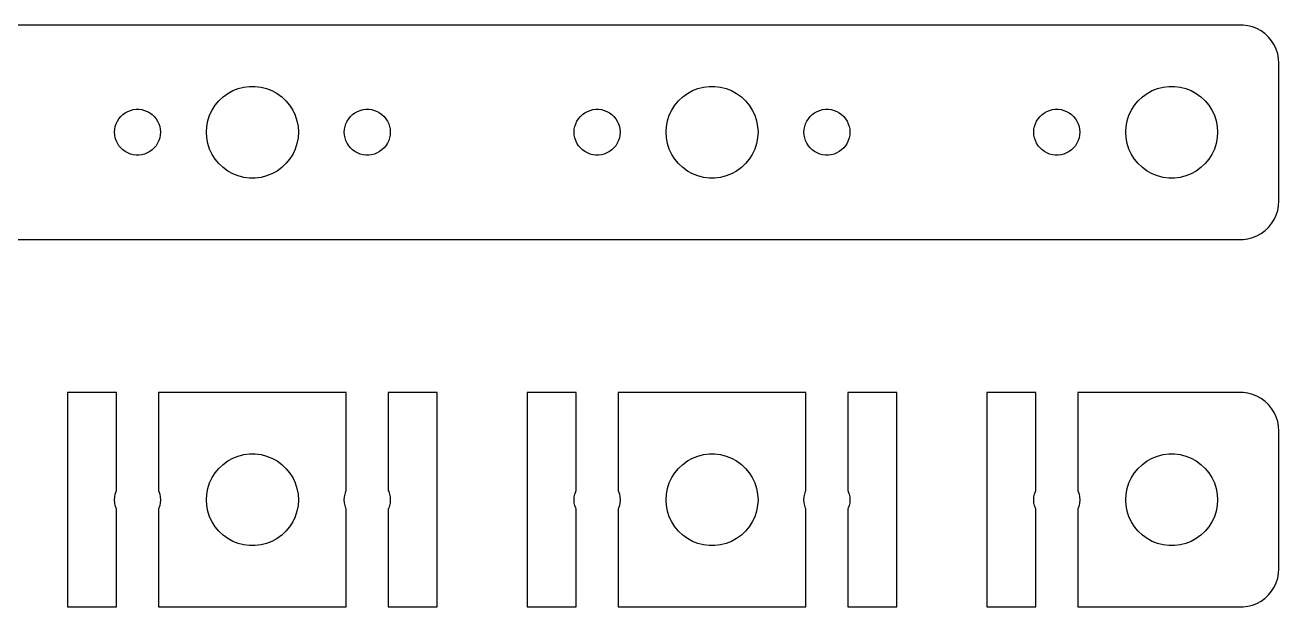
# Model space of a CAD drawing. Header units: metres. Extents: x -74 to 74, y -7 to 79.
# Drawn here: x -7.3 to 74.5, y 41 to 79 of the extents above; entities that cross this region are included whole.
import ezdxf

# ---------------------------------------------------------------- set-up
doc = ezdxf.new("R2010")
doc.units = ezdxf.units.M

msp = doc.modelspace()

# ---------------------------------------------------------------- linework, layer by layer
for p, q in [((72.157, 78.9951), (-72.157, 78.9951)), ((72.4684, 78.9557), (72.157, 78.9951)), ((72.7725, 78.8776), (72.4684, 78.9557)), ((73.0644, 78.7621), (72.7725, 78.8776)), ((73.3396, 78.6108), (73.0644, 78.7621)), ((73.5936, 78.4263), (73.3396, 78.6108)), ((73.8224, 78.2114), (73.5936, 78.4263)), ((74.0225, 77.9695), (73.8224, 78.2114)), ((74.1908, 77.7044), (74.0225, 77.9695)), ((74.3244, 77.4203), (74.1908, 77.7044)), ((74.4214, 77.1217), (74.3244, 77.4203)), ((74.4803, 76.8133), (74.4214, 77.1217)), ((74.5, 76.5), (74.4803, 76.8133)), ((74.5, 67.5), (74.5, 76.5)), ((5.58772, 74.3115), (5.89252, 74.533)), ((5.89252, 74.533), (6.22266, 74.7145)), ((6.22266, 74.7145), (6.57294, 74.8532)), ((6.57294, 74.8532), (6.93785, 74.9469)), ((6.93785, 74.9469), (7.31161, 74.9941)), ((7.31161, 74.9941), (7.68837, 74.9941)), ((7.68837, 74.9941), (8.06213, 74.9469)), ((8.06213, 74.9469), (8.42705, 74.8532)), ((8.42705, 74.8532), (8.77733, 74.7145)), ((8.77733, 74.7145), (9.10747, 74.533)), ((9.10747, 74.533), (9.41226, 74.3115)), ((35.5877, 74.3115), (35.8925, 74.533)), ((35.8925, 74.533), (36.2227, 74.7145)), ((36.2227, 74.7145), (36.5729, 74.8532)), ((36.5729, 74.8532), (36.9379, 74.9469)), ((36.9379, 74.9469), (37.3116, 74.9941)), ((37.3116, 74.9941), (37.6884, 74.9941)), ((37.6884, 74.9941), (38.0621, 74.9469)), ((38.0621, 74.9469), (38.427, 74.8532)), ((38.427, 74.8532), (38.7773, 74.7145)), ((38.7773, 74.7145), (39.1075, 74.533)), ((39.1075, 74.533), (39.4123, 74.3115)), ((65.5877, 74.3115), (65.8925, 74.533)), ((65.8925, 74.533), (66.2227, 74.7145)), ((66.2227, 74.7145), (66.573, 74.8532)), ((66.573, 74.8532), (66.9379, 74.9469)), ((66.9379, 74.9469), (67.3116, 74.9941)), ((67.3116, 74.9941), (67.6884, 74.9941)), ((67.6884, 74.9941), (68.0621, 74.9469)), ((68.0621, 74.9469), (68.427, 74.8532)), ((68.427, 74.8532), (68.7773, 74.7145)), ((68.7773, 74.7145), (69.1075, 74.533)), ((69.1075, 74.533), (69.4123, 74.3115)), ((4.87108, 73.4453), (5.07294, 73.7634)), ((5.07294, 73.7634), (5.31308, 74.0536)), ((5.31308, 74.0536), (5.58772, 74.3115)), ((9.41226, 74.3115), (9.6869, 74.0536)), ((9.6869, 74.0536), (9.92705, 73.7634)), ((9.92705, 73.7634), (10.1289, 73.4453)), ((34.8711, 73.4453), (35.0729, 73.7634)), ((35.0729, 73.7634), (35.3131, 74.0536)), ((35.3131, 74.0536), (35.5877, 74.3115)), ((39.4123, 74.3115), (39.6869, 74.0536)), ((39.6869, 74.0536), (39.927, 73.7634)), ((39.927, 73.7634), (40.1289, 73.4453)), ((64.8711, 73.4453), (65.073, 73.7634)), ((65.073, 73.7634), (65.3131, 74.0536)), ((65.3131, 74.0536), (65.5877, 74.3115)), ((69.4123, 74.3115), (69.6869, 74.0536)), ((69.6869, 74.0536), (69.927, 73.7634)), ((69.927, 73.7634), (70.1289, 73.4453)), ((-1.31445, 72.7226), (-1.21352, 72.8817)), ((-1.21352, 72.8817), (-1.09344, 73.0268)), ((-1.09344, 73.0268), (-0.956131, 73.1558)), ((-0.956131, 73.1558), (-0.803726, 73.2665)), ((-0.803726, 73.2665), (-0.638657, 73.3572)), ((-0.638657, 73.3572), (-0.463516, 73.4266)), ((-0.463516, 73.4266), (-0.281067, 73.4734)), ((-0.281067, 73.4734), (-0.094177, 73.497)), ((-0.094177, 73.497), (0.094177, 73.497)), ((0.094177, 73.497), (0.281067, 73.4734)), ((0.281067, 73.4734), (0.463516, 73.4266)), ((0.463516, 73.4266), (0.638657, 73.3572)), ((0.638657, 73.3572), (0.803726, 73.2665)), ((0.803726, 73.2665), (0.956131, 73.1558)), ((0.956131, 73.1558), (1.09344, 73.0268)), ((1.09344, 73.0268), (1.21352, 72.8817)), ((1.21352, 72.8817), (1.31445, 72.7226)), ((4.59424, 72.7461), (4.71066, 73.1044)), ((4.71066, 73.1044), (4.87108, 73.4453)), ((10.1289, 73.4453), (10.2893, 73.1044)), ((10.2893, 73.1044), (10.4057, 72.7461)), ((13.6855, 72.7226), (13.7865, 72.8817)), ((13.7865, 72.8817), (13.9065, 73.0268)), ((13.9065, 73.0268), (14.0439, 73.1558)), ((14.0439, 73.1558), (14.1963, 73.2665)), ((14.1963, 73.2665), (14.3613, 73.3572)), ((14.3613, 73.3572), (14.5365, 73.4266)), ((14.5365, 73.4266), (14.7189, 73.4734)), ((14.7189, 73.4734), (14.9058, 73.497)), ((14.9058, 73.497), (15.0942, 73.497)), ((15.0942, 73.497), (15.2811, 73.4734)), ((15.2811, 73.4734), (15.4635, 73.4266)), ((15.4635, 73.4266), (15.6387, 73.3572)), ((15.6387, 73.3572), (15.8037, 73.2665)), ((15.8037, 73.2665), (15.9561, 73.1558)), ((15.9561, 73.1558), (16.0934, 73.0268)), ((16.0934, 73.0268), (16.2135, 72.8817)), ((16.2135, 72.8817), (16.3145, 72.7226)), ((28.6855, 72.7226), (28.7865, 72.8817)), ((28.7865, 72.8817), (28.9065, 73.0268)), ((28.9065, 73.0268), (29.0439, 73.1558)), ((29.0439, 73.1558), (29.1963, 73.2665)), ((29.1963, 73.2665), (29.3613, 73.3572)), ((29.3613, 73.3572), (29.5365, 73.4266)), ((29.5365, 73.4266), (29.7189, 73.4734)), ((29.7189, 73.4734), (29.9058, 73.497)), ((29.9058, 73.497), (30.0942, 73.497)), ((30.0942, 73.497), (30.2811, 73.4734)), ((30.2811, 73.4734), (30.4635, 73.4266)), ((30.4635, 73.4266), (30.6387, 73.3572)), ((30.6387, 73.3572), (30.8037, 73.2665)), ((30.8037, 73.2665), (30.9561, 73.1558)), ((30.9561, 73.1558), (31.0934, 73.0268)), ((31.0934, 73.0268), (31.2135, 72.8817)), ((31.2135, 72.8817), (31.3145, 72.7226)), ((34.5942, 72.7461), (34.7107, 73.1044)), ((34.7107, 73.1044), (34.8711, 73.4453)), ((40.1289, 73.4453), (40.2893, 73.1044)), ((40.2893, 73.1044), (40.4057, 72.7461)), ((43.6855, 72.7226), (43.7865, 72.8817)), ((43.7865, 72.8817), (43.9065, 73.0268)), ((43.9065, 73.0268), (44.0439, 73.1558)), ((44.0439, 73.1558), (44.1963, 73.2665)), ((44.1963, 73.2665), (44.3613, 73.3572)), ((44.3613, 73.3572), (44.5365, 73.4266)), ((44.5365, 73.4266), (44.7189, 73.4734)), ((44.7189, 73.4734), (44.9058, 73.497)), ((44.9058, 73.497), (45.0942, 73.497)), ((45.0942, 73.497), (45.2811, 73.4734)), ((45.2811, 73.4734), (45.4635, 73.4266)), ((45.4635, 73.4266), (45.6387, 73.3572)), ((45.6387, 73.3572), (45.8037, 73.2665)), ((45.8037, 73.2665), (45.9561, 73.1558)), ((45.9561, 73.1558), (46.0934, 73.0268)), ((46.0934, 73.0268), (46.2135, 72.8817)), ((46.2135, 72.8817), (46.3145, 72.7226)), ((58.6855, 72.7226), (58.7865, 72.8817)), ((58.7865, 72.8817), (58.9065, 73.0268)), ((58.9065, 73.0268), (59.0439, 73.1558)), ((59.0439, 73.1558), (59.1963, 73.2665)), ((59.1963, 73.2665), (59.3613, 73.3572)), ((59.3613, 73.3572), (59.5365, 73.4266)), ((59.5365, 73.4266), (59.7189, 73.4734)), ((59.7189, 73.4734), (59.9058, 73.497)), ((59.9058, 73.497), (60.0942, 73.497)), ((60.0942, 73.497), (60.2811, 73.4734)), ((60.2811, 73.4734), (60.4635, 73.4266)), ((60.4635, 73.4266), (60.6387, 73.3572)), ((60.6387, 73.3572), (60.8037, 73.2665)), ((60.8037, 73.2665), (60.9561, 73.1558)), ((60.9561, 73.1558), (61.0934, 73.0268)), ((61.0934, 73.0268), (61.2135, 72.8817)), ((61.2135, 72.8817), (61.3145, 72.7226)), ((64.5943, 72.7461), (64.7107, 73.1044)), ((64.7107, 73.1044), (64.8711, 73.4453)), ((70.1289, 73.4453), (70.2893, 73.1044)), ((70.2893, 73.1044), (70.4057, 72.7461)), ((-1.5, 72), (-1.48816, 72.188)), ((-1.48816, 72.188), (-1.45287, 72.373)), ((-1.45287, 72.373), (-1.39465, 72.5522)), ((-1.39465, 72.5522), (-1.31445, 72.7226)), ((1.31445, 72.7226), (1.39465, 72.5522)), ((1.39465, 72.5522), (1.45287, 72.373)), ((1.45287, 72.373), (1.48816, 72.188)), ((1.48816, 72.188), (1.5, 72)), ((4.5, 72), (4.52365, 72.376)), ((4.52365, 72.376), (4.59424, 72.7461)), ((10.4057, 72.7461), (10.4763, 72.376)), ((10.4763, 72.376), (10.5, 72)), ((13.5, 72), (13.5118, 72.188)), ((13.5118, 72.188), (13.5471, 72.373)), ((13.5471, 72.373), (13.6053, 72.5522)), ((13.6053, 72.5522), (13.6855, 72.7226)), ((16.3145, 72.7226), (16.3947, 72.5522)), ((16.3947, 72.5522), (16.4529, 72.373)), ((16.4529, 72.373), (16.4882, 72.188)), ((16.4882, 72.188), (16.5, 72)), ((28.5, 72), (28.5118, 72.188)), ((28.5118, 72.188), (28.5471, 72.373)), ((28.5471, 72.373), (28.6053, 72.5522)), ((28.6053, 72.5522), (28.6855, 72.7226)), ((31.3145, 72.7226), (31.3947, 72.5522)), ((31.3947, 72.5522), (31.4529, 72.373)), ((31.4529, 72.373), (31.4882, 72.188)), ((31.4882, 72.188), (31.5, 72)), ((34.5, 72), (34.5237, 72.376)), ((34.5237, 72.376), (34.5942, 72.7461)), ((40.4057, 72.7461), (40.4763, 72.376)), ((40.4763, 72.376), (40.5, 72)), ((43.5, 72), (43.5118, 72.188)), ((43.5118, 72.188), (43.5471, 72.373)), ((43.5471, 72.373), (43.6053, 72.5522)), ((43.6053, 72.5522), (43.6855, 72.7226)), ((46.3145, 72.7226), (46.3947, 72.5522)), ((46.3947, 72.5522), (46.4529, 72.373)), ((46.4529, 72.373), (46.4882, 72.188)), ((46.4882, 72.188), (46.5, 72)), ((58.5, 72), (58.5118, 72.188)), ((58.5118, 72.188), (58.5471, 72.373)), ((58.5471, 72.373), (58.6053, 72.5522)), ((58.6053, 72.5522), (58.6855, 72.7226)), ((61.3145, 72.7226), (61.3947, 72.5522)), ((61.3947, 72.5522), (61.4529, 72.373)), ((61.4529, 72.373), (61.4882, 72.188)), ((61.4882, 72.188), (61.5, 72)), ((64.5, 72), (64.5237, 72.376)), ((64.5237, 72.376), (64.5943, 72.7461)), ((70.4057, 72.7461), (70.4763, 72.376)), ((70.4763, 72.376), (70.5, 72)), ((-1.48816, 71.812), (-1.5, 72)), ((-1.45287, 71.627), (-1.48816, 71.812)), ((-1.39465, 71.4478), (-1.45287, 71.627)), ((-1.31445, 71.2774), (-1.39465, 71.4478)), ((-1.21352, 71.1183), (-1.31445, 71.2774)), ((1.31445, 71.2774), (1.21352, 71.1183)), ((1.39465, 71.4478), (1.31445, 71.2774)), ((1.45287, 71.627), (1.39465, 71.4478)), ((1.48816, 71.812), (1.45287, 71.627)), ((1.5, 72), (1.48816, 71.812)), ((4.52365, 71.624), (4.5, 72)), ((4.59424, 71.2539), (4.52365, 71.624)), ((4.71066, 70.8956), (4.59424, 71.2539)), ((10.4057, 71.2539), (10.2893, 70.8956)), ((10.4763, 71.624), (10.4057, 71.2539)), ((10.5, 72), (10.4763, 71.624)), ((13.5118, 71.812), (13.5, 72)), ((13.5471, 71.627), (13.5118, 71.812)), ((13.6053, 71.4478), (13.5471, 71.627)), ((13.6855, 71.2774), (13.6053, 71.4478)), ((13.7865, 71.1183), (13.6855, 71.2774)), ((16.3145, 71.2774), (16.2135, 71.1183)), ((16.3947, 71.4478), (16.3145, 71.2774)), ((16.4529, 71.627), (16.3947, 71.4478)), ((16.4882, 71.812), (16.4529, 71.627)), ((16.5, 72), (16.4882, 71.812)), ((28.5118, 71.812), (28.5, 72)), ((28.5471, 71.627), (28.5118, 71.812)), ((28.6053, 71.4478), (28.5471, 71.627)), ((28.6855, 71.2774), (28.6053, 71.4478)), ((28.7865, 71.1183), (28.6855, 71.2774)), ((31.3145, 71.2774), (31.2135, 71.1183)), ((31.3947, 71.4478), (31.3145, 71.2774)), ((31.4529, 71.627), (31.3947, 71.4478)), ((31.4882, 71.812), (31.4529, 71.627)), ((31.5, 72), (31.4882, 71.812)), ((34.5237, 71.624), (34.5, 72)), ((34.5942, 71.2539), (34.5237, 71.624)), ((34.7107, 70.8956), (34.5942, 71.2539)), ((40.4057, 71.2539), (40.2893, 70.8956)), ((40.4763, 71.624), (40.4057, 71.2539)), ((40.5, 72), (40.4763, 71.624)), ((43.5118, 71.812), (43.5, 72)), ((43.5471, 71.627), (43.5118, 71.812)), ((43.6053, 71.4478), (43.5471, 71.627)), ((43.6855, 71.2774), (43.6053, 71.4478)), ((43.7865, 71.1183), (43.6855, 71.2774)), ((46.3145, 71.2774), (46.2135, 71.1183)), ((46.3947, 71.4478), (46.3145, 71.2774)), ((46.4529, 71.627), (46.3947, 71.4478)), ((46.4882, 71.812), (46.4529, 71.627)), ((46.5, 72), (46.4882, 71.812)), ((58.5118, 71.812), (58.5, 72)), ((58.5471, 71.627), (58.5118, 71.812)), ((58.6053, 71.4478), (58.5471, 71.627)), ((58.6855, 71.2774), (58.6053, 71.4478)), ((58.7865, 71.1183), (58.6855, 71.2774)), ((61.3145, 71.2774), (61.2135, 71.1183)), ((61.3947, 71.4478), (61.3145, 71.2774)), ((61.4529, 71.627), (61.3947, 71.4478)), ((61.4882, 71.812), (61.4529, 71.627)), ((61.5, 72), (61.4882, 71.812)), ((64.5237, 71.624), (64.5, 72)), ((64.5943, 71.2539), (64.5237, 71.624)), ((64.7107, 70.8956), (64.5943, 71.2539)), ((70.4057, 71.2539), (70.2893, 70.8956)), ((70.4763, 71.624), (70.4057, 71.2539)), ((70.5, 72), (70.4763, 71.624)), ((-1.09344, 70.9732), (-1.21352, 71.1183)), ((-0.956131, 70.8442), (-1.09344, 70.9732)), ((-0.803726, 70.7335), (-0.956131, 70.8442)), ((-0.638657, 70.6428), (-0.803726, 70.7335)), ((-0.463516, 70.5734), (-0.638657, 70.6428)), ((-0.281067, 70.5266), (-0.463516, 70.5734)), ((-0.094177, 70.503), (-0.281067, 70.5266)), ((0.094177, 70.503), (-0.094177, 70.503)), ((0.281067, 70.5266), (0.094177, 70.503)), ((0.463516, 70.5734), (0.281067, 70.5266)), ((0.638657, 70.6428), (0.463516, 70.5734)), ((0.803726, 70.7335), (0.638657, 70.6428)), ((0.956131, 70.8442), (0.803726, 70.7335)), ((1.09344, 70.9732), (0.956131, 70.8442)), ((1.21352, 71.1183), (1.09344, 70.9732)), ((4.87108, 70.5547), (4.71066, 70.8956)), ((5.07294, 70.2366), (4.87108, 70.5547)), ((10.1289, 70.5547), (9.92705, 70.2366)), ((10.2893, 70.8956), (10.1289, 70.5547)), ((13.9065, 70.9732), (13.7865, 71.1183)), ((14.0439, 70.8442), (13.9065, 70.9732)), ((14.1963, 70.7335), (14.0439, 70.8442)), ((14.3613, 70.6428), (14.1963, 70.7335)), ((14.5365, 70.5734), (14.3613, 70.6428)), ((14.7189, 70.5266), (14.5365, 70.5734)), ((14.9058, 70.503), (14.7189, 70.5266)), ((15.0942, 70.503), (14.9058, 70.503)), ((15.2811, 70.5266), (15.0942, 70.503)), ((15.4635, 70.5734), (15.2811, 70.5266)), ((15.6387, 70.6428), (15.4635, 70.5734)), ((15.8037, 70.7335), (15.6387, 70.6428)), ((15.9561, 70.8442), (15.8037, 70.7335)), ((16.0934, 70.9732), (15.9561, 70.8442)), ((16.2135, 71.1183), (16.0934, 70.9732)), ((28.9065, 70.9732), (28.7865, 71.1183)), ((29.0439, 70.8442), (28.9065, 70.9732)), ((29.1963, 70.7335), (29.0439, 70.8442)), ((29.3613, 70.6428), (29.1963, 70.7335)), ((29.5365, 70.5734), (29.3613, 70.6428)), ((29.7189, 70.5266), (29.5365, 70.5734)), ((29.9058, 70.503), (29.7189, 70.5266)), ((30.0942, 70.503), (29.9058, 70.503)), ((30.2811, 70.5266), (30.0942, 70.503)), ((30.4635, 70.5734), (30.2811, 70.5266)), ((30.6387, 70.6428), (30.4635, 70.5734)), ((30.8037, 70.7335), (30.6387, 70.6428)), ((30.9561, 70.8442), (30.8037, 70.7335)), ((31.0934, 70.9732), (30.9561, 70.8442)), ((31.2135, 71.1183), (31.0934, 70.9732)), ((34.8711, 70.5547), (34.7107, 70.8956)), ((35.0729, 70.2366), (34.8711, 70.5547)), ((40.1289, 70.5547), (39.927, 70.2366)), ((40.2893, 70.8956), (40.1289, 70.5547)), ((43.9065, 70.9732), (43.7865, 71.1183)), ((44.0439, 70.8442), (43.9065, 70.9732)), ((44.1963, 70.7335), (44.0439, 70.8442)), ((44.3613, 70.6428), (44.1963, 70.7335)), ((44.5365, 70.5734), (44.3613, 70.6428)), ((44.7189, 70.5266), (44.5365, 70.5734)), ((44.9058, 70.503), (44.7189, 70.5266)), ((45.0942, 70.503), (44.9058, 70.503)), ((45.2811, 70.5266), (45.0942, 70.503)), ((45.4635, 70.5734), (45.2811, 70.5266)), ((45.6387, 70.6428), (45.4635, 70.5734)), ((45.8037, 70.7335), (45.6387, 70.6428)), ((45.9561, 70.8442), (45.8037, 70.7335)), ((46.0934, 70.9732), (45.9561, 70.8442)), ((46.2135, 71.1183), (46.0934, 70.9732)), ((58.9065, 70.9732), (58.7865, 71.1183)), ((59.0439, 70.8442), (58.9065, 70.9732)), ((59.1963, 70.7335), (59.0439, 70.8442)), ((59.3613, 70.6428), (59.1963, 70.7335)), ((59.5365, 70.5734), (59.3613, 70.6428)), ((59.7189, 70.5266), (59.5365, 70.5734)), ((59.9058, 70.503), (59.7189, 70.5266)), ((60.0942, 70.503), (59.9058, 70.503)), ((60.2811, 70.5266), (60.0942, 70.503)), ((60.4635, 70.5734), (60.2811, 70.5266)), ((60.6387, 70.6428), (60.4635, 70.5734)), ((60.8037, 70.7335), (60.6387, 70.6428)), ((60.9561, 70.8442), (60.8037, 70.7335)), ((61.0934, 70.9732), (60.9561, 70.8442)), ((61.2135, 71.1183), (61.0934, 70.9732)), ((64.8711, 70.5547), (64.7107, 70.8956)), ((65.073, 70.2366), (64.8711, 70.5547)), ((70.1289, 70.5547), (69.927, 70.2366)), ((70.2893, 70.8956), (70.1289, 70.5547)), ((5.31308, 69.9464), (5.07294, 70.2366)), ((5.58772, 69.6885), (5.31308, 69.9464)), ((5.89252, 69.467), (5.58772, 69.6885)), ((9.41226, 69.6885), (9.10747, 69.467)), ((9.6869, 69.9464), (9.41226, 69.6885)), ((9.92705, 70.2366), (9.6869, 69.9464)), ((35.3131, 69.9464), (35.0729, 70.2366)), ((35.5877, 69.6885), (35.3131, 69.9464)), ((35.8925, 69.467), (35.5877, 69.6885)), ((39.4123, 69.6885), (39.1075, 69.467)), ((39.6869, 69.9464), (39.4123, 69.6885)), ((39.927, 70.2366), (39.6869, 69.9464)), ((65.3131, 69.9464), (65.073, 70.2366)), ((65.5877, 69.6885), (65.3131, 69.9464)), ((65.8925, 69.467), (65.5877, 69.6885)), ((69.4123, 69.6885), (69.1075, 69.467)), ((69.6869, 69.9464), (69.4123, 69.6885)), ((69.927, 70.2366), (69.6869, 69.9464)), ((6.22266, 69.2855), (5.89252, 69.467)), ((6.57294, 69.1468), (6.22266, 69.2855)), ((6.93785, 69.0531), (6.57294, 69.1468)), ((7.31161, 69.0059), (6.93785, 69.0531)), ((7.68837, 69.0059), (7.31161, 69.0059)), ((8.06213, 69.0531), (7.68837, 69.0059)), ((8.42705, 69.1468), (8.06213, 69.0531)), ((8.77733, 69.2855), (8.42705, 69.1468)), ((9.10747, 69.467), (8.77733, 69.2855)), ((36.2227, 69.2855), (35.8925, 69.467)), ((36.5729, 69.1468), (36.2227, 69.2855)), ((36.9379, 69.0531), (36.5729, 69.1468)), ((37.3116, 69.0059), (36.9379, 69.0531)), ((37.6884, 69.0059), (37.3116, 69.0059)), ((38.0621, 69.0531), (37.6884, 69.0059)), ((38.427, 69.1468), (38.0621, 69.0531)), ((38.7773, 69.2855), (38.427, 69.1468)), ((39.1075, 69.467), (38.7773, 69.2855)), ((66.2227, 69.2855), (65.8925, 69.467)), ((66.573, 69.1468), (66.2227, 69.2855)), ((66.9379, 69.0531), (66.573, 69.1468)), ((67.3116, 69.0059), (66.9379, 69.0531)), ((67.6884, 69.0059), (67.3116, 69.0059)), ((68.0621, 69.0531), (67.6884, 69.0059)), ((68.427, 69.1468), (68.0621, 69.0531)), ((68.7773, 69.2855), (68.427, 69.1468)), ((69.1075, 69.467), (68.7773, 69.2855)), ((74.4214, 66.8783), (74.4803, 67.1867)), ((74.4803, 67.1867), (74.5, 67.5)), ((74.0225, 66.0305), (74.1908, 66.2956)), ((74.1908, 66.2956), (74.3244, 66.5797)), ((74.3244, 66.5797), (74.4214, 66.8783)), ((73.3396, 65.3892), (73.5936, 65.5737)), ((73.5936, 65.5737), (73.8224, 65.7886)), ((73.8224, 65.7886), (74.0225, 66.0305)), ((-72.157, 65.0049), (72.157, 65.0049)), ((72.157, 65.0049), (72.4684, 65.0443)), ((72.4684, 65.0443), (72.7725, 65.1224)), ((72.7725, 65.1224), (73.0644, 65.2379)), ((73.0644, 65.2379), (73.3396, 65.3892)), ((-1.37216, 54.9951), (-4.56638, 54.9951)), ((-4.56638, 54.9951), (-4.56638, 41.0049)), ((-1.37216, 48.6), (-1.37216, 54.9951)), ((13.6278, 54.9951), (1.37216, 54.9951)), ((1.37216, 54.9951), (1.37216, 48.6)), ((13.6278, 48.6), (13.6278, 54.9951)), ((19.5664, 54.9951), (16.3722, 54.9951)), ((16.3722, 54.9951), (16.3722, 48.6)), ((19.5664, 41.0049), (19.5664, 54.9951)), ((28.6278, 54.9951), (25.4336, 54.9951)), ((25.4336, 54.9951), (25.4336, 41.0049)), ((28.6278, 48.6), (28.6278, 54.9951)), ((43.6278, 54.9951), (31.3722, 54.9951)), ((31.3722, 54.9951), (31.3722, 48.6)), ((43.6278, 48.6), (43.6278, 54.9951)), ((49.5664, 54.9951), (46.3722, 54.9951)), ((46.3722, 54.9951), (46.3722, 48.6)), ((49.5664, 41.0049), (49.5664, 54.9951)), ((58.6278, 54.9951), (55.4336, 54.9951)), ((55.4336, 54.9951), (55.4336, 41.0049)), ((58.6278, 48.6), (58.6278, 54.9951)), ((72.157, 54.9951), (61.3722, 54.9951)), ((61.3722, 54.9951), (61.3722, 48.6)), ((72.4684, 54.9557), (72.157, 54.9951)), ((72.7725, 54.8776), (72.4684, 54.9557)), ((73.0644, 54.7621), (72.7725, 54.8776)), ((73.3396, 54.6108), (73.0644, 54.7621)), ((73.5936, 54.4263), (73.3396, 54.6108)), ((73.8224, 54.2114), (73.5936, 54.4263)), ((74.0225, 53.9695), (73.8224, 54.2114)), ((74.1908, 53.7044), (74.0225, 53.9695)), ((74.3244, 53.4203), (74.1908, 53.7044)), ((74.4214, 53.1217), (74.3244, 53.4203)), ((74.4803, 52.8133), (74.4214, 53.1217)), ((74.5, 52.5), (74.4803, 52.8133)), ((74.5, 43.5), (74.5, 52.5)), ((6.22266, 50.7145), (6.57294, 50.8532)), ((6.57294, 50.8532), (6.93785, 50.9469)), ((6.93785, 50.9469), (7.31161, 50.9941)), ((7.31161, 50.9941), (7.68837, 50.9941)), ((7.68837, 50.9941), (8.06213, 50.9469)), ((8.06213, 50.9469), (8.42705, 50.8532)), ((8.42705, 50.8532), (8.77733, 50.7145)), ((36.2227, 50.7145), (36.5729, 50.8532)), ((36.5729, 50.8532), (36.9379, 50.9469)), ((36.9379, 50.9469), (37.3116, 50.9941)), ((37.3116, 50.9941), (37.6884, 50.9941)), ((37.6884, 50.9941), (38.0621, 50.9469)), ((38.0621, 50.9469), (38.427, 50.8532)), ((38.427, 50.8532), (38.7773, 50.7145)), ((66.2227, 50.7145), (66.573, 50.8532)), ((66.573, 50.8532), (66.9379, 50.9469)), ((66.9379, 50.9469), (67.3116, 50.9941)), ((67.3116, 50.9941), (67.6884, 50.9941)), ((67.6884, 50.9941), (68.0621, 50.9469)), ((68.0621, 50.9469), (68.427, 50.8532)), ((68.427, 50.8532), (68.7773, 50.7145)), ((5.07294, 49.7634), (5.31308, 50.0536)), ((5.31308, 50.0536), (5.58772, 50.3115)), ((5.58772, 50.3115), (5.89252, 50.533)), ((5.89252, 50.533), (6.22266, 50.7145)), ((8.77733, 50.7145), (9.10747, 50.533)), ((9.10747, 50.533), (9.41226, 50.3115)), ((9.41226, 50.3115), (9.6869, 50.0536)), ((9.6869, 50.0536), (9.92705, 49.7634)), ((35.0729, 49.7634), (35.3131, 50.0536)), ((35.3131, 50.0536), (35.5877, 50.3115)), ((35.5877, 50.3115), (35.8925, 50.533)), ((35.8925, 50.533), (36.2227, 50.7145)), ((38.7773, 50.7145), (39.1075, 50.533)), ((39.1075, 50.533), (39.4123, 50.3115)), ((39.4123, 50.3115), (39.6869, 50.0536)), ((39.6869, 50.0536), (39.927, 49.7634)), ((65.073, 49.7634), (65.3131, 50.0536)), ((65.3131, 50.0536), (65.5877, 50.3115)), ((65.5877, 50.3115), (65.8925, 50.533)), ((65.8925, 50.533), (66.2227, 50.7145)), ((68.7773, 50.7145), (69.1075, 50.533)), ((69.1075, 50.533), (69.4123, 50.3115)), ((69.4123, 50.3115), (69.6869, 50.0536)), ((69.6869, 50.0536), (69.927, 49.7634)), ((4.59424, 48.7461), (4.71066, 49.1044)), ((4.71066, 49.1044), (4.87108, 49.4453)), ((4.87108, 49.4453), (5.07294, 49.7634)), ((9.92705, 49.7634), (10.1289, 49.4453)), ((10.1289, 49.4453), (10.2893, 49.1044)), ((10.2893, 49.1044), (10.4057, 48.7461)), ((34.5942, 48.7461), (34.7107, 49.1044)), ((34.7107, 49.1044), (34.8711, 49.4453)), ((34.8711, 49.4453), (35.0729, 49.7634)), ((39.927, 49.7634), (40.1289, 49.4453)), ((40.1289, 49.4453), (40.2893, 49.1044)), ((40.2893, 49.1044), (40.4057, 48.7461)), ((64.5943, 48.7461), (64.7107, 49.1044)), ((64.7107, 49.1044), (64.8711, 49.4453)), ((64.8711, 49.4453), (65.073, 49.7634)), ((69.927, 49.7634), (70.1289, 49.4453)), ((70.1289, 49.4453), (70.2893, 49.1044)), ((70.2893, 49.1044), (70.4057, 48.7461)), ((-1.48816, 48.188), (-1.45287, 48.373)), ((-1.45287, 48.373), (-1.39465, 48.5522)), ((-1.39465, 48.5522), (-1.37216, 48.6)), ((1.37216, 48.6), (1.39465, 48.5522)), ((1.39465, 48.5522), (1.45287, 48.373)), ((1.45287, 48.373), (1.48816, 48.188)), ((4.5, 48), (4.52365, 48.376)), ((4.52365, 48.376), (4.59424, 48.7461)), ((10.4057, 48.7461), (10.4763, 48.376)), ((10.4763, 48.376), (10.5, 48)), ((13.5118, 48.188), (13.5471, 48.373)), ((13.5471, 48.373), (13.6053, 48.5522)), ((13.6053, 48.5522), (13.6278, 48.6)), ((16.3722, 48.6), (16.3947, 48.5522)), ((16.3947, 48.5522), (16.4529, 48.373)), ((16.4529, 48.373), (16.4882, 48.188)), ((28.5118, 48.188), (28.5471, 48.373)), ((28.5471, 48.373), (28.6053, 48.5522)), ((28.6053, 48.5522), (28.6278, 48.6)), ((31.3722, 48.6), (31.3947, 48.5522)), ((31.3947, 48.5522), (31.4529, 48.373)), ((31.4529, 48.373), (31.4882, 48.188)), ((34.5, 48), (34.5237, 48.376)), ((34.5237, 48.376), (34.5942, 48.7461)), ((40.4057, 48.7461), (40.4763, 48.376)), ((40.4763, 48.376), (40.5, 48)), ((43.5118, 48.188), (43.5471, 48.373)), ((43.5471, 48.373), (43.6053, 48.5522)), ((43.6053, 48.5522), (43.6278, 48.6)), ((46.3722, 48.6), (46.3947, 48.5522)), ((46.3947, 48.5522), (46.4529, 48.373)), ((46.4529, 48.373), (46.4882, 48.188)), ((58.5118, 48.188), (58.5471, 48.373)), ((58.5471, 48.373), (58.6053, 48.5522)), ((58.6053, 48.5522), (58.6278, 48.6)), ((61.3722, 48.6), (61.3947, 48.5522)), ((61.3947, 48.5522), (61.4529, 48.373)), ((61.4529, 48.373), (61.4882, 48.188)), ((64.5, 48), (64.5237, 48.376)), ((64.5237, 48.376), (64.5943, 48.7461)), ((70.4057, 48.7461), (70.4763, 48.376)), ((70.4763, 48.376), (70.5, 48)), ((-1.5, 48), (-1.48816, 48.188)), ((-1.48816, 47.812), (-1.5, 48)), ((-1.45287, 47.627), (-1.48816, 47.812)), ((-1.39465, 47.4478), (-1.45287, 47.627)), ((1.45287, 47.627), (1.39465, 47.4478)), ((1.48816, 47.812), (1.45287, 47.627)), ((1.48816, 48.188), (1.5, 48)), ((1.5, 48), (1.48816, 47.812)), ((4.52365, 47.624), (4.5, 48)), ((4.59424, 47.2539), (4.52365, 47.624)), ((10.4763, 47.624), (10.4057, 47.2539)), ((10.5, 48), (10.4763, 47.624)), ((13.5, 48), (13.5118, 48.188)), ((13.5118, 47.812), (13.5, 48)), ((13.5471, 47.627), (13.5118, 47.812)), ((13.6053, 47.4478), (13.5471, 47.627)), ((16.4529, 47.627), (16.3947, 47.4478)), ((16.4882, 47.812), (16.4529, 47.627)), ((16.4882, 48.188), (16.5, 48)), ((16.5, 48), (16.4882, 47.812)), ((28.5, 48), (28.5118, 48.188)), ((28.5118, 47.812), (28.5, 48)), ((28.5471, 47.627), (28.5118, 47.812)), ((28.6053, 47.4478), (28.5471, 47.627)), ((31.4529, 47.627), (31.3947, 47.4478)), ((31.4882, 47.812), (31.4529, 47.627)), ((31.4882, 48.188), (31.5, 48)), ((31.5, 48), (31.4882, 47.812)), ((34.5237, 47.624), (34.5, 48)), ((34.5942, 47.2539), (34.5237, 47.624)), ((40.4763, 47.624), (40.4057, 47.2539)), ((40.5, 48), (40.4763, 47.624)), ((43.5, 48), (43.5118, 48.188)), ((43.5118, 47.812), (43.5, 48)), ((43.5471, 47.627), (43.5118, 47.812)), ((43.6053, 47.4478), (43.5471, 47.627)), ((46.4529, 47.627), (46.3947, 47.4478)), ((46.4882, 47.812), (46.4529, 47.627)), ((46.4882, 48.188), (46.5, 48)), ((46.5, 48), (46.4882, 47.812)), ((58.5, 48), (58.5118, 48.188)), ((58.5118, 47.812), (58.5, 48)), ((58.5471, 47.627), (58.5118, 47.812)), ((58.6053, 47.4478), (58.5471, 47.627)), ((61.4529, 47.627), (61.3947, 47.4478)), ((61.4882, 47.812), (61.4529, 47.627)), ((61.4882, 48.188), (61.5, 48)), ((61.5, 48), (61.4882, 47.812)), ((64.5237, 47.624), (64.5, 48)), ((64.5943, 47.2539), (64.5237, 47.624)), ((70.4763, 47.624), (70.4057, 47.2539)), ((70.5, 48), (70.4763, 47.624)), ((-1.37216, 47.4), (-1.39465, 47.4478)), ((-1.37216, 41.0049), (-1.37216, 47.4)), ((1.39465, 47.4478), (1.37216, 47.4)), ((1.37216, 47.4), (1.37216, 41.0049)), ((4.71066, 46.8956), (4.59424, 47.2539)), ((4.87108, 46.5547), (4.71066, 46.8956)), ((10.2893, 46.8956), (10.1289, 46.5547)), ((10.4057, 47.2539), (10.2893, 46.8956)), ((13.6278, 47.4), (13.6053, 47.4478)), ((13.6278, 41.0049), (13.6278, 47.4)), ((16.3947, 47.4478), (16.3722, 47.4)), ((16.3722, 47.4), (16.3722, 41.0049)), ((28.6278, 47.4), (28.6053, 47.4478)), ((28.6278, 41.0049), (28.6278, 47.4)), ((31.3947, 47.4478), (31.3722, 47.4)), ((31.3722, 47.4), (31.3722, 41.0049)), ((34.7107, 46.8956), (34.5942, 47.2539)), ((34.8711, 46.5547), (34.7107, 46.8956)), ((40.2893, 46.8956), (40.1289, 46.5547)), ((40.4057, 47.2539), (40.2893, 46.8956)), ((43.6278, 47.4), (43.6053, 47.4478)), ((43.6278, 41.0049), (43.6278, 47.4)), ((46.3947, 47.4478), (46.3722, 47.4)), ((46.3722, 47.4), (46.3722, 41.0049)), ((58.6278, 47.4), (58.6053, 47.4478)), ((58.6278, 41.0049), (58.6278, 47.4)), ((61.3947, 47.4478), (61.3722, 47.4)), ((61.3722, 47.4), (61.3722, 41.0049)), ((64.7107, 46.8956), (64.5943, 47.2539)), ((64.8711, 46.5547), (64.7107, 46.8956)), ((70.2893, 46.8956), (70.1289, 46.5547)), ((70.4057, 47.2539), (70.2893, 46.8956)), ((5.07294, 46.2366), (4.87108, 46.5547)), ((5.31308, 45.9464), (5.07294, 46.2366)), ((5.58772, 45.6885), (5.31308, 45.9464)), ((9.6869, 45.9464), (9.41226, 45.6885)), ((9.92705, 46.2366), (9.6869, 45.9464)), ((10.1289, 46.5547), (9.92705, 46.2366)), ((35.0729, 46.2366), (34.8711, 46.5547)), ((35.3131, 45.9464), (35.0729, 46.2366)), ((35.5877, 45.6885), (35.3131, 45.9464)), ((39.6869, 45.9464), (39.4123, 45.6885)), ((39.927, 46.2366), (39.6869, 45.9464)), ((40.1289, 46.5547), (39.927, 46.2366)), ((65.073, 46.2366), (64.8711, 46.5547)), ((65.3131, 45.9464), (65.073, 46.2366)), ((65.5877, 45.6885), (65.3131, 45.9464)), ((69.6869, 45.9464), (69.4123, 45.6885)), ((69.927, 46.2366), (69.6869, 45.9464)), ((70.1289, 46.5547), (69.927, 46.2366)), ((5.89252, 45.467), (5.58772, 45.6885)), ((6.22266, 45.2855), (5.89252, 45.467)), ((6.57294, 45.1468), (6.22266, 45.2855)), ((6.93785, 45.0531), (6.57294, 45.1468)), ((7.31161, 45.0059), (6.93785, 45.0531)), ((8.06213, 45.0531), (7.68837, 45.0059)), ((8.42705, 45.1468), (8.06213, 45.0531)), ((8.77733, 45.2855), (8.42705, 45.1468)), ((9.10747, 45.467), (8.77733, 45.2855)), ((9.41226, 45.6885), (9.10747, 45.467)), ((35.8925, 45.467), (35.5877, 45.6885)), ((36.2227, 45.2855), (35.8925, 45.467)), ((36.5729, 45.1468), (36.2227, 45.2855)), ((36.9379, 45.0531), (36.5729, 45.1468)), ((37.3116, 45.0059), (36.9379, 45.0531)), ((38.0621, 45.0531), (37.6884, 45.0059)), ((38.427, 45.1468), (38.0621, 45.0531)), ((38.7773, 45.2855), (38.427, 45.1468)), ((39.1075, 45.467), (38.7773, 45.2855)), ((39.4123, 45.6885), (39.1075, 45.467)), ((65.8925, 45.467), (65.5877, 45.6885)), ((66.2227, 45.2855), (65.8925, 45.467)), ((66.573, 45.1468), (66.2227, 45.2855)), ((66.9379, 45.0531), (66.573, 45.1468)), ((67.3116, 45.0059), (66.9379, 45.0531)), ((68.0621, 45.0531), (67.6884, 45.0059)), ((68.427, 45.1468), (68.0621, 45.0531)), ((68.7773, 45.2855), (68.427, 45.1468)), ((69.1075, 45.467), (68.7773, 45.2855)), ((69.4123, 45.6885), (69.1075, 45.467)), ((7.68837, 45.0059), (7.31161, 45.0059)), ((37.6884, 45.0059), (37.3116, 45.0059)), ((67.6884, 45.0059), (67.3116, 45.0059)), ((74.4803, 43.1867), (74.5, 43.5)), ((74.1908, 42.2956), (74.3244, 42.5797)), ((74.3244, 42.5797), (74.4214, 42.8783)), ((74.4214, 42.8783), (74.4803, 43.1867)), ((73.5936, 41.5737), (73.8224, 41.7886)), ((73.8224, 41.7886), (74.0225, 42.0305)), ((74.0225, 42.0305), (74.1908, 42.2956)), ((-4.56638, 41.0049), (-1.37216, 41.0049)), ((1.37216, 41.0049), (13.6278, 41.0049)), ((16.3722, 41.0049), (19.5664, 41.0049)), ((25.4336, 41.0049), (28.6278, 41.0049)), ((31.3722, 41.0049), (43.6278, 41.0049)), ((46.3722, 41.0049), (49.5664, 41.0049)), ((55.4336, 41.0049), (58.6278, 41.0049)), ((61.3722, 41.0049), (72.157, 41.0049)), ((72.157, 41.0049), (72.4684, 41.0443)), ((72.4684, 41.0443), (72.7725, 41.1224)), ((72.7725, 41.1224), (73.0644, 41.2379)), ((73.0644, 41.2379), (73.3396, 41.3892)), ((73.3396, 41.3892), (73.5936, 41.5737))]:
    msp.add_line(p, q)

doc.saveas('drawing.dxf')
